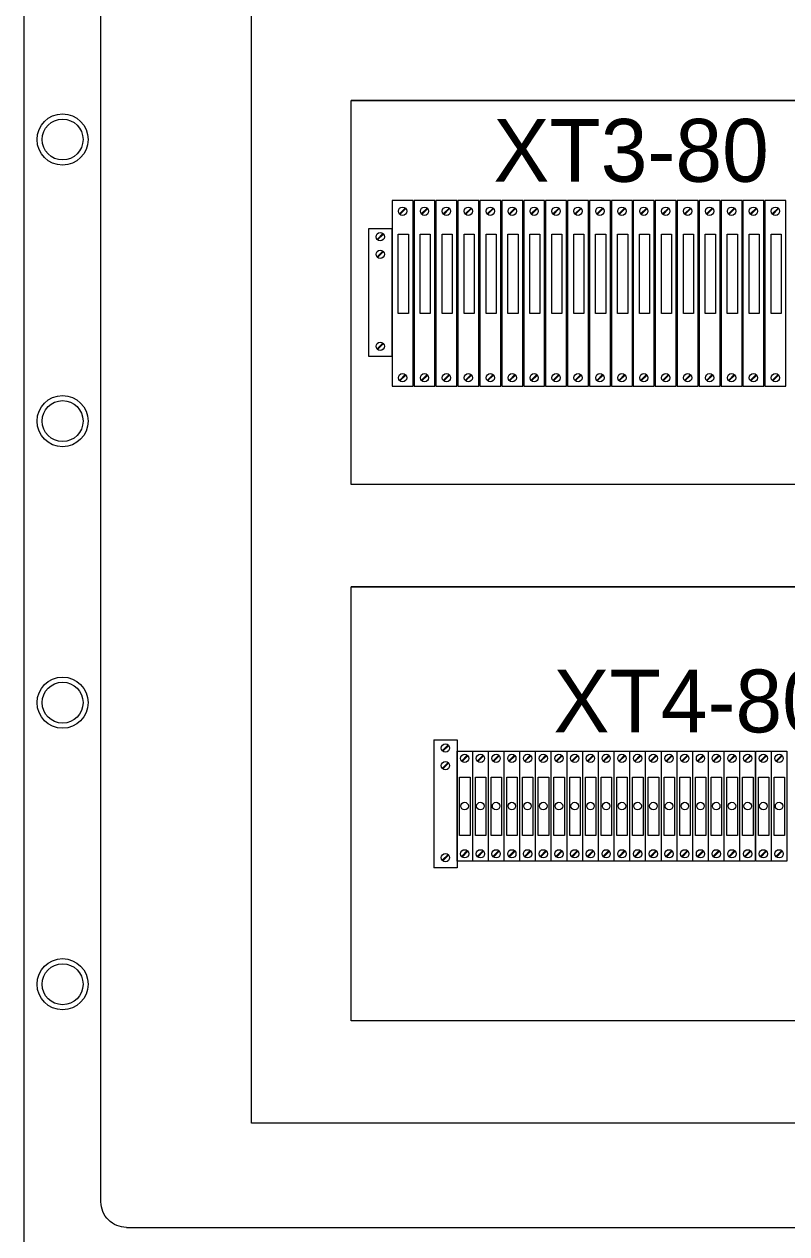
# Model space of a CAD drawing. Header units: millimetres. Extents: x 32721 to 72822, y 57624 to 123188.
# Drawn here: x 37737.4 to 37888, y 65148 to 65386.8 of the extents above; entities that cross this region are included whole.
import ezdxf

# ---------------------------------------------------------------- set-up
doc = ezdxf.new("R2010")
doc.units = ezdxf.units.MM
doc.header["$LTSCALE"] = 10
doc.layers.add('1轮廓实线层', color=7, linetype='Continuous', lineweight=18)
doc.layers.add('6文字层', color=3, linetype='Continuous', lineweight=18)
doc.styles.add('样式 1', font='SIMYOU.TTF', dxfattribs={"width": 0.75})

msp = doc.modelspace()

# ---------------------------------------------------------------- linework, layer by layer
at = {"layer": '1轮廓实线层'}
for p, q in [((37782.28, 65169.82), (37782.28, 65502.65)), ((38177.73, 65371.75), (37801.99, 65371.75)), ((37801.99, 65371.75), (38380.4, 65371.75)), ((37801.99, 65295.94), (37801.99, 65371.75)), ((38177.73, 65295.94), (37801.99, 65295.94)), ((38380.4, 65295.94), (37801.99, 65295.94)), ((38177.73, 65275.72), (37801.99, 65275.72)), ((37801.99, 65275.72), (38380.4, 65275.72)), ((37801.99, 65190.04), (37801.99, 65275.72)), ((38380.4, 65190.04), (37801.99, 65190.04)), ((38400.11, 65169.82), (37782.28, 65169.82)), ((37757.62, 65149.24), (38424.77, 65149.24))]:
    msp.add_line(p, q, dxfattribs=at)
at = {"layer": '1轮廓实线层', "lineweight": 13}
for p, q in [((37814.21, 65352.01), (37810.07, 65352.01)), ((37810.07, 65352.01), (37810.07, 65315.37)), ((37814.21, 65315.37), (37814.21, 65352.01)), ((37818.54, 65352.01), (37814.4, 65352.01)), ((37814.4, 65352.01), (37814.4, 65315.37)), ((37818.54, 65315.37), (37818.54, 65352.01)), ((37822.87, 65352.01), (37818.73, 65352.01)), ((37818.73, 65352.01), (37818.73, 65315.37)), ((37822.87, 65315.37), (37822.87, 65352.01)), ((37827.21, 65352.01), (37823.06, 65352.01)), ((37823.06, 65352.01), (37823.06, 65315.37)), ((37827.21, 65315.37), (37827.21, 65352.01)), ((37831.54, 65352.01), (37827.39, 65352.01)), ((37827.39, 65352.01), (37827.39, 65315.37)), ((37831.54, 65315.37), (37831.54, 65352.01)), ((37835.87, 65352.01), (37831.72, 65352.01)), ((37831.72, 65352.01), (37831.72, 65315.37)), ((37835.87, 65315.37), (37835.87, 65352.01)), ((37840.2, 65352.01), (37836.06, 65352.01)), ((37836.06, 65352.01), (37836.06, 65315.37)), ((37840.2, 65315.37), (37840.2, 65352.01)), ((37844.53, 65352.01), (37840.39, 65352.01)), ((37840.39, 65352.01), (37840.39, 65315.37)), ((37844.53, 65315.37), (37844.53, 65352.01)), ((37848.86, 65352.01), (37844.72, 65352.01)), ((37844.72, 65352.01), (37844.72, 65315.37)), ((37848.86, 65315.37), (37848.86, 65352.01)), ((37853.2, 65352.01), (37849.05, 65352.01)), ((37849.05, 65352.01), (37849.05, 65315.37)), ((37853.2, 65315.37), (37853.2, 65352.01)), ((37857.53, 65352.01), (37853.38, 65352.01)), ((37853.38, 65352.01), (37853.38, 65315.37)), ((37857.53, 65315.37), (37857.53, 65352.01)), ((37861.86, 65352.01), (37857.71, 65352.01)), ((37857.71, 65352.01), (37857.71, 65315.37)), ((37861.86, 65315.37), (37861.86, 65352.01)), ((37866.19, 65352.01), (37862.05, 65352.01)), ((37862.05, 65352.01), (37862.05, 65315.37)), ((37866.19, 65315.37), (37866.19, 65352.01)), ((37870.52, 65352.01), (37866.38, 65352.01)), ((37866.38, 65352.01), (37866.38, 65315.37)), ((37870.52, 65315.37), (37870.52, 65352.01)), ((37874.85, 65352.01), (37870.71, 65352.01)), ((37870.71, 65352.01), (37870.71, 65315.37)), ((37874.85, 65315.37), (37874.85, 65352.01)), ((37879.19, 65352.01), (37875.04, 65352.01)), ((37875.04, 65352.01), (37875.04, 65315.37)), ((37879.19, 65315.37), (37879.19, 65352.01)), ((37883.52, 65352.01), (37879.37, 65352.01)), ((37879.37, 65352.01), (37879.37, 65315.37)), ((37883.52, 65315.37), (37883.52, 65352.01)), ((37887.85, 65352.01), (37883.7, 65352.01)), ((37883.7, 65352.01), (37883.7, 65315.37)), ((37887.85, 65315.37), (37887.85, 65352.01)), ((37811.51, 65349.35), (37812.67, 65350.51)), ((37811.61, 65349.25), (37812.77, 65350.41)), ((37815.84, 65349.35), (37817, 65350.51)), ((37815.94, 65349.25), (37817.1, 65350.41)), ((37820.17, 65349.35), (37821.33, 65350.51)), ((37820.27, 65349.25), (37821.43, 65350.41)), ((37824.5, 65349.35), (37825.66, 65350.51)), ((37824.6, 65349.25), (37825.77, 65350.41)), ((37828.83, 65349.35), (37830, 65350.51)), ((37828.94, 65349.25), (37830.1, 65350.41)), ((37833.17, 65349.35), (37834.33, 65350.51)), ((37833.27, 65349.25), (37834.43, 65350.41)), ((37837.5, 65349.35), (37838.66, 65350.51)), ((37837.6, 65349.25), (37838.76, 65350.41)), ((37841.83, 65349.35), (37842.99, 65350.51)), ((37841.93, 65349.25), (37843.09, 65350.41)), ((37846.16, 65349.35), (37847.32, 65350.51)), ((37846.26, 65349.25), (37847.42, 65350.41)), ((37850.49, 65349.35), (37851.65, 65350.51)), ((37850.59, 65349.25), (37851.76, 65350.41)), ((37854.82, 65349.35), (37855.99, 65350.51)), ((37854.93, 65349.25), (37856.09, 65350.41)), ((37859.16, 65349.35), (37860.32, 65350.51)), ((37859.26, 65349.25), (37860.42, 65350.41)), ((37863.49, 65349.35), (37864.65, 65350.51)), ((37863.59, 65349.25), (37864.75, 65350.41)), ((37867.82, 65349.35), (37868.98, 65350.51)), ((37867.92, 65349.25), (37869.08, 65350.41)), ((37872.15, 65349.35), (37873.31, 65350.51)), ((37872.25, 65349.25), (37873.41, 65350.41)), ((37876.48, 65349.35), (37877.64, 65350.51)), ((37876.58, 65349.25), (37877.75, 65350.41)), ((37880.81, 65349.35), (37881.97, 65350.51)), ((37880.92, 65349.25), (37882.08, 65350.41)), ((37885.14, 65349.35), (37886.31, 65350.51)), ((37885.25, 65349.25), (37886.41, 65350.41)), ((37805.45, 65346.48), (37810, 65346.48)), ((37805.45, 65321.21), (37805.45, 65346.48)), ((37807.09, 65344.32), (37808.25, 65345.48)), ((37807.19, 65344.22), (37808.36, 65345.38)), ((37810, 65346.48), (37810, 65321.21)), ((37807.09, 65340.85), (37808.25, 65342.01)), ((37807.19, 65340.75), (37808.36, 65341.91)), ((37807.09, 65322.68), (37808.25, 65323.84)), ((37807.19, 65322.58), (37808.36, 65323.74)), ((37810, 65321.21), (37805.45, 65321.21)), ((37811.51, 65316.48), (37812.67, 65317.64)), ((37811.61, 65316.37), (37812.77, 65317.54)), ((37815.84, 65316.48), (37817, 65317.64)), ((37815.94, 65316.37), (37817.1, 65317.54)), ((37820.17, 65316.48), (37821.33, 65317.64)), ((37820.27, 65316.37), (37821.43, 65317.54)), ((37824.5, 65316.48), (37825.66, 65317.64)), ((37824.6, 65316.37), (37825.77, 65317.54)), ((37828.83, 65316.48), (37830, 65317.64)), ((37828.94, 65316.37), (37830.1, 65317.54)), ((37833.17, 65316.48), (37834.33, 65317.64)), ((37833.27, 65316.37), (37834.43, 65317.54)), ((37837.5, 65316.48), (37838.66, 65317.64)), ((37837.6, 65316.37), (37838.76, 65317.54)), ((37841.83, 65316.48), (37842.99, 65317.64)), ((37841.93, 65316.37), (37843.09, 65317.54)), ((37846.16, 65316.48), (37847.32, 65317.64)), ((37846.26, 65316.37), (37847.42, 65317.54)), ((37850.49, 65316.48), (37851.65, 65317.64)), ((37850.59, 65316.37), (37851.76, 65317.54)), ((37854.82, 65316.48), (37855.99, 65317.64)), ((37854.93, 65316.37), (37856.09, 65317.54)), ((37859.16, 65316.48), (37860.32, 65317.64)), ((37859.26, 65316.37), (37860.42, 65317.54)), ((37863.49, 65316.48), (37864.65, 65317.64)), ((37863.59, 65316.37), (37864.75, 65317.54)), ((37867.82, 65316.48), (37868.98, 65317.64)), ((37867.92, 65316.37), (37869.08, 65317.54)), ((37872.15, 65316.48), (37873.31, 65317.64)), ((37872.25, 65316.37), (37873.41, 65317.54)), ((37876.48, 65316.48), (37877.64, 65317.64)), ((37876.58, 65316.37), (37877.75, 65317.54)), ((37880.81, 65316.48), (37881.97, 65317.64)), ((37880.92, 65316.37), (37882.08, 65317.54)), ((37885.14, 65316.48), (37886.31, 65317.64)), ((37885.25, 65316.37), (37886.41, 65317.54)), ((37810.07, 65315.37), (37814.21, 65315.37)), ((37814.4, 65315.37), (37818.54, 65315.37)), ((37818.73, 65315.37), (37822.87, 65315.37)), ((37823.06, 65315.37), (37827.21, 65315.37)), ((37827.39, 65315.37), (37831.54, 65315.37)), ((37831.72, 65315.37), (37835.87, 65315.37)), ((37836.06, 65315.37), (37840.2, 65315.37)), ((37840.39, 65315.37), (37844.53, 65315.37)), ((37844.72, 65315.37), (37848.86, 65315.37)), ((37849.05, 65315.37), (37853.2, 65315.37)), ((37853.38, 65315.37), (37857.53, 65315.37)), ((37857.71, 65315.37), (37861.86, 65315.37)), ((37862.05, 65315.37), (37866.19, 65315.37)), ((37866.38, 65315.37), (37870.52, 65315.37)), ((37870.71, 65315.37), (37874.85, 65315.37)), ((37875.04, 65315.37), (37879.19, 65315.37)), ((37879.37, 65315.37), (37883.52, 65315.37)), ((37883.7, 65315.37), (37887.85, 65315.37)), ((37818.34, 65245.52), (37822.89, 65245.52)), ((37818.34, 65245.52), (37818.34, 65220.24)), ((37819.98, 65243.36), (37821.14, 65244.52)), ((37820.08, 65243.26), (37821.25, 65244.42)), ((37822.89, 65245.52), (37822.89, 65220.24)), ((37822.89, 65243.29), (37825.92, 65243.29)), ((37822.89, 65221.56), (37822.89, 65243.29)), ((37823.77, 65241.32), (37824.93, 65242.48)), ((37823.88, 65241.22), (37825.04, 65242.38)), ((37825.92, 65243.29), (37825.92, 65221.56)), ((37825.99, 65243.29), (37829.03, 65243.29)), ((37825.99, 65221.56), (37825.99, 65243.29)), ((37826.88, 65241.32), (37828.04, 65242.48)), ((37826.98, 65241.22), (37828.14, 65242.38)), ((37829.03, 65243.29), (37829.03, 65221.56)), ((37829.1, 65243.29), (37832.13, 65243.29)), ((37829.1, 65221.56), (37829.1, 65243.29)), ((37829.98, 65241.32), (37831.14, 65242.48)), ((37830.09, 65241.22), (37831.25, 65242.38)), ((37832.13, 65243.29), (37832.13, 65221.56)), ((37832.2, 65243.29), (37835.24, 65243.29)), ((37832.2, 65221.56), (37832.2, 65243.29)), ((37833.09, 65241.32), (37834.25, 65242.48)), ((37833.19, 65241.22), (37834.35, 65242.38)), ((37835.24, 65243.29), (37835.24, 65221.56)), ((37835.31, 65243.29), (37838.34, 65243.29)), ((37835.31, 65221.56), (37835.31, 65243.29)), ((37836.19, 65241.32), (37837.35, 65242.48)), ((37836.3, 65241.22), (37837.46, 65242.38)), ((37838.34, 65243.29), (37838.34, 65221.56)), ((37838.41, 65243.29), (37841.45, 65243.29)), ((37838.41, 65221.56), (37838.41, 65243.29)), ((37839.3, 65241.32), (37840.46, 65242.48)), ((37839.4, 65241.22), (37840.56, 65242.38)), ((37841.45, 65243.29), (37841.45, 65221.56)), ((37841.52, 65243.29), (37844.55, 65243.29)), ((37841.52, 65221.56), (37841.52, 65243.29)), ((37842.4, 65241.32), (37843.57, 65242.48)), ((37842.51, 65241.22), (37843.67, 65242.38)), ((37844.55, 65243.29), (37844.55, 65221.56)), ((37844.62, 65243.29), (37847.66, 65243.29)), ((37844.62, 65221.56), (37844.62, 65243.29)), ((37845.51, 65241.32), (37846.67, 65242.48)), ((37845.61, 65241.22), (37846.77, 65242.38)), ((37847.66, 65243.29), (37847.66, 65221.56)), ((37847.73, 65243.29), (37850.76, 65243.29)), ((37847.73, 65221.56), (37847.73, 65243.29)), ((37848.61, 65241.32), (37849.78, 65242.48)), ((37848.72, 65241.22), (37849.88, 65242.38)), ((37850.76, 65243.29), (37850.76, 65221.56)), ((37850.83, 65243.29), (37853.87, 65243.29)), ((37850.83, 65221.56), (37850.83, 65243.29)), ((37851.72, 65241.32), (37852.88, 65242.48)), ((37851.82, 65241.22), (37852.98, 65242.38)), ((37853.87, 65243.29), (37853.87, 65221.56)), ((37853.94, 65243.29), (37856.97, 65243.29)), ((37853.94, 65221.56), (37853.94, 65243.29)), ((37854.82, 65241.32), (37855.99, 65242.48)), ((37854.93, 65241.22), (37856.09, 65242.38)), ((37856.97, 65243.29), (37856.97, 65221.56)), ((37857.04, 65243.29), (37860.08, 65243.29)), ((37857.04, 65221.56), (37857.04, 65243.29)), ((37857.93, 65241.32), (37859.09, 65242.48)), ((37858.03, 65241.22), (37859.19, 65242.38)), ((37860.08, 65243.29), (37860.08, 65221.56)), ((37860.15, 65243.29), (37863.18, 65243.29)), ((37860.15, 65221.56), (37860.15, 65243.29)), ((37861.03, 65241.32), (37862.2, 65242.48)), ((37861.14, 65241.22), (37862.3, 65242.38)), ((37863.18, 65243.29), (37863.18, 65221.56)), ((37863.25, 65243.29), (37866.29, 65243.29)), ((37863.25, 65221.56), (37863.25, 65243.29)), ((37864.14, 65241.32), (37865.3, 65242.48)), ((37864.24, 65241.22), (37865.4, 65242.38)), ((37866.29, 65243.29), (37866.29, 65221.56)), ((37866.36, 65243.29), (37869.39, 65243.29)), ((37866.36, 65221.56), (37866.36, 65243.29)), ((37867.24, 65241.32), (37868.41, 65242.48)), ((37867.35, 65241.22), (37868.51, 65242.38)), ((37869.39, 65243.29), (37869.39, 65221.56)), ((37869.46, 65243.29), (37872.5, 65243.29)), ((37869.46, 65221.56), (37869.46, 65243.29)), ((37870.35, 65241.32), (37871.51, 65242.48)), ((37870.45, 65241.22), (37871.61, 65242.38)), ((37872.5, 65243.29), (37872.5, 65221.56)), ((37872.57, 65243.29), (37875.6, 65243.29)), ((37872.57, 65221.56), (37872.57, 65243.29)), ((37873.45, 65241.32), (37874.62, 65242.48)), ((37873.56, 65241.22), (37874.72, 65242.38)), ((37875.6, 65243.29), (37875.6, 65221.56)), ((37875.67, 65243.29), (37878.71, 65243.29)), ((37875.67, 65221.56), (37875.67, 65243.29)), ((37876.56, 65241.32), (37877.72, 65242.48)), ((37876.66, 65241.22), (37877.82, 65242.38)), ((37878.71, 65243.29), (37878.71, 65221.56)), ((37878.78, 65243.29), (37881.81, 65243.29)), ((37878.78, 65221.56), (37878.78, 65243.29)), ((37879.66, 65241.32), (37880.83, 65242.48)), ((37879.77, 65241.22), (37880.93, 65242.38)), ((37881.81, 65243.29), (37881.81, 65221.56)), ((37881.88, 65243.29), (37884.92, 65243.29)), ((37881.88, 65221.56), (37881.88, 65243.29)), ((37882.77, 65241.32), (37883.93, 65242.48)), ((37882.87, 65241.22), (37884.03, 65242.38)), ((37884.92, 65243.29), (37884.92, 65221.56)), ((37884.99, 65221.56), (37884.99, 65243.29)), ((37884.99, 65243.29), (37888.02, 65243.29)), ((37884.99, 65221.56), (37884.99, 65243.29)), ((37885.87, 65241.32), (37887.04, 65242.48)), ((37885.98, 65241.22), (37887.14, 65242.38)), ((37888.02, 65243.29), (37888.02, 65221.56)), ((37819.98, 65239.88), (37821.14, 65241.05)), ((37820.08, 65239.78), (37821.25, 65240.94)), ((37819.98, 65221.72), (37821.14, 65222.88)), ((37823.77, 65222.47), (37824.93, 65223.63)), ((37823.88, 65222.37), (37825.04, 65223.53)), ((37826.88, 65222.47), (37828.04, 65223.63)), ((37826.98, 65222.37), (37828.14, 65223.53)), ((37829.98, 65222.47), (37831.14, 65223.63)), ((37830.09, 65222.37), (37831.25, 65223.53)), ((37833.09, 65222.47), (37834.25, 65223.63)), ((37833.19, 65222.37), (37834.35, 65223.53)), ((37836.19, 65222.47), (37837.35, 65223.63)), ((37836.3, 65222.37), (37837.46, 65223.53)), ((37839.3, 65222.47), (37840.46, 65223.63)), ((37839.4, 65222.37), (37840.56, 65223.53)), ((37842.4, 65222.47), (37843.57, 65223.63)), ((37842.51, 65222.37), (37843.67, 65223.53)), ((37845.51, 65222.47), (37846.67, 65223.63)), ((37845.61, 65222.37), (37846.77, 65223.53)), ((37848.61, 65222.47), (37849.78, 65223.63)), ((37848.72, 65222.37), (37849.88, 65223.53)), ((37851.72, 65222.47), (37852.88, 65223.63)), ((37851.82, 65222.37), (37852.98, 65223.53)), ((37854.82, 65222.47), (37855.99, 65223.63)), ((37854.93, 65222.37), (37856.09, 65223.53)), ((37857.93, 65222.47), (37859.09, 65223.63)), ((37858.03, 65222.37), (37859.19, 65223.53)), ((37861.03, 65222.47), (37862.2, 65223.63)), ((37861.14, 65222.37), (37862.3, 65223.53)), ((37864.14, 65222.47), (37865.3, 65223.63)), ((37864.24, 65222.37), (37865.4, 65223.53)), ((37867.24, 65222.47), (37868.41, 65223.63)), ((37867.35, 65222.37), (37868.51, 65223.53)), ((37870.35, 65222.47), (37871.51, 65223.63)), ((37870.45, 65222.37), (37871.61, 65223.53)), ((37873.45, 65222.47), (37874.62, 65223.63)), ((37873.56, 65222.37), (37874.72, 65223.53)), ((37876.56, 65222.47), (37877.72, 65223.63)), ((37876.66, 65222.37), (37877.82, 65223.53)), ((37879.66, 65222.47), (37880.83, 65223.63)), ((37879.77, 65222.37), (37880.93, 65223.53)), ((37882.77, 65222.47), (37883.93, 65223.63)), ((37882.87, 65222.37), (37884.03, 65223.53)), ((37885.87, 65222.47), (37887.04, 65223.63)), ((37885.98, 65222.37), (37887.14, 65223.53)), ((37820.08, 65221.62), (37821.25, 65222.78)), ((37825.92, 65221.56), (37822.89, 65221.56)), ((37829.03, 65221.56), (37825.99, 65221.56)), ((37832.13, 65221.56), (37829.1, 65221.56)), ((37835.24, 65221.56), (37832.2, 65221.56)), ((37838.34, 65221.56), (37835.31, 65221.56)), ((37841.45, 65221.56), (37838.41, 65221.56)), ((37844.55, 65221.56), (37841.52, 65221.56)), ((37847.66, 65221.56), (37844.62, 65221.56)), ((37850.76, 65221.56), (37847.73, 65221.56)), ((37853.87, 65221.56), (37850.83, 65221.56)), ((37856.97, 65221.56), (37853.94, 65221.56)), ((37860.08, 65221.56), (37857.04, 65221.56)), ((37863.18, 65221.56), (37860.15, 65221.56)), ((37866.29, 65221.56), (37863.25, 65221.56)), ((37869.39, 65221.56), (37866.36, 65221.56)), ((37872.5, 65221.56), (37869.46, 65221.56)), ((37875.6, 65221.56), (37872.57, 65221.56)), ((37878.71, 65221.56), (37875.67, 65221.56)), ((37881.81, 65221.56), (37878.78, 65221.56)), ((37884.92, 65221.56), (37881.88, 65221.56)), ((37888.02, 65221.56), (37884.99, 65221.56)), ((37822.89, 65220.24), (37818.34, 65220.24))]:
    msp.add_line(p, q, dxfattribs=at)
at = {"layer": '1轮廓实线层'}
for points in [[(38439.93, 65134.07), (37742.46, 65134.07, -0.414214), (37737.41, 65139.13), (37737.41, 65533.35, -0.414214), (37742.46, 65538.4)], [(37757.62, 65149.24, -0.414214), (37752.57, 65154.29), (37752.57, 65518.19, -0.414214), (37757.62, 65523.24)]]:
    msp.add_lwpolyline(points, format="xyb", dxfattribs=at)
msp.add_lwpolyline([(37801.99, 65295.94), (37801.99, 65371.75)], dxfattribs=at)
at = {"layer": '1轮廓实线层', "lineweight": 13}
for points in [[(37811.29, 65345.36), (37813.28, 65345.36), (37813.28, 65329.72), (37811.29, 65329.72)], [(37815.62, 65345.36), (37817.61, 65345.36), (37817.61, 65329.72), (37815.62, 65329.72)], [(37819.95, 65345.36), (37821.95, 65345.36), (37821.95, 65329.72), (37819.95, 65329.72)], [(37824.28, 65345.36), (37826.28, 65345.36), (37826.28, 65329.72), (37824.28, 65329.72)], [(37828.62, 65345.36), (37830.61, 65345.36), (37830.61, 65329.72), (37828.62, 65329.72)], [(37832.95, 65345.36), (37834.94, 65345.36), (37834.94, 65329.72), (37832.95, 65329.72)], [(37837.28, 65345.36), (37839.27, 65345.36), (37839.27, 65329.72), (37837.28, 65329.72)], [(37841.61, 65345.36), (37843.6, 65345.36), (37843.6, 65329.72), (37841.61, 65329.72)], [(37845.94, 65345.36), (37847.94, 65345.36), (37847.94, 65329.72), (37845.94, 65329.72)], [(37850.27, 65345.36), (37852.27, 65345.36), (37852.27, 65329.72), (37850.27, 65329.72)], [(37854.61, 65345.36), (37856.6, 65345.36), (37856.6, 65329.72), (37854.61, 65329.72)], [(37858.94, 65345.36), (37860.93, 65345.36), (37860.93, 65329.72), (37858.94, 65329.72)], [(37863.27, 65345.36), (37865.26, 65345.36), (37865.26, 65329.72), (37863.27, 65329.72)], [(37867.6, 65345.36), (37869.59, 65345.36), (37869.59, 65329.72), (37867.6, 65329.72)], [(37871.93, 65345.36), (37873.93, 65345.36), (37873.93, 65329.72), (37871.93, 65329.72)], [(37876.26, 65345.36), (37878.26, 65345.36), (37878.26, 65329.72), (37876.26, 65329.72)], [(37880.59, 65345.36), (37882.59, 65345.36), (37882.59, 65329.72), (37880.59, 65329.72)], [(37884.93, 65345.36), (37886.92, 65345.36), (37886.92, 65329.72), (37884.93, 65329.72)], [(37823.41, 65238.15), (37825.47, 65238.15), (37825.47, 65226.65), (37823.41, 65226.65)], [(37826.52, 65238.15), (37828.58, 65238.15), (37828.58, 65226.65), (37826.52, 65226.65)], [(37829.62, 65238.15), (37831.68, 65238.15), (37831.68, 65226.65), (37829.62, 65226.65)], [(37832.73, 65238.15), (37834.79, 65238.15), (37834.79, 65226.65), (37832.73, 65226.65)], [(37835.83, 65238.15), (37837.89, 65238.15), (37837.89, 65226.65), (37835.83, 65226.65)], [(37838.94, 65238.15), (37841, 65238.15), (37841, 65226.65), (37838.94, 65226.65)], [(37842.04, 65238.15), (37844.1, 65238.15), (37844.1, 65226.65), (37842.04, 65226.65)], [(37845.15, 65238.15), (37847.21, 65238.15), (37847.21, 65226.65), (37845.15, 65226.65)], [(37848.25, 65238.15), (37850.31, 65238.15), (37850.31, 65226.65), (37848.25, 65226.65)], [(37851.36, 65238.15), (37853.42, 65238.15), (37853.42, 65226.65), (37851.36, 65226.65)], [(37854.46, 65238.15), (37856.52, 65238.15), (37856.52, 65226.65), (37854.46, 65226.65)], [(37857.57, 65238.15), (37859.63, 65238.15), (37859.63, 65226.65), (37857.57, 65226.65)], [(37860.67, 65238.15), (37862.73, 65238.15), (37862.73, 65226.65), (37860.67, 65226.65)], [(37863.78, 65238.15), (37865.84, 65238.15), (37865.84, 65226.65), (37863.78, 65226.65)], [(37866.88, 65238.15), (37868.94, 65238.15), (37868.94, 65226.65), (37866.88, 65226.65)], [(37869.99, 65238.15), (37872.05, 65238.15), (37872.05, 65226.65), (37869.99, 65226.65)], [(37873.09, 65238.15), (37875.15, 65238.15), (37875.15, 65226.65), (37873.09, 65226.65)], [(37876.2, 65238.15), (37878.26, 65238.15), (37878.26, 65226.65), (37876.2, 65226.65)], [(37879.3, 65238.15), (37881.36, 65238.15), (37881.36, 65226.65), (37879.3, 65226.65)], [(37882.41, 65238.15), (37884.47, 65238.15), (37884.47, 65226.65), (37882.41, 65226.65)], [(37885.51, 65238.15), (37887.57, 65238.15), (37887.57, 65226.65), (37885.51, 65226.65)]]:
    msp.add_lwpolyline(points, close=True, dxfattribs=at)
at = {"layer": '1轮廓实线层'}
for centre, radius in [((37744.99, 65364.04), 5.05), ((37744.99, 65364.04), 4.04), ((37744.99, 65308.44), 5.05), ((37744.99, 65308.44), 4.04), ((37744.99, 65252.85), 5.05), ((37744.99, 65252.85), 4.04), ((37744.99, 65197.25), 5.05), ((37744.99, 65197.25), 4.04)]:
    msp.add_circle(centre, radius, dxfattribs=at)
at = {"layer": '1轮廓实线层', "lineweight": 13}
for centre, radius in [((37812.14, 65349.88), 0.821), ((37816.47, 65349.88), 0.821), ((37820.8, 65349.88), 0.821), ((37825.13, 65349.88), 0.821), ((37829.47, 65349.88), 0.821), ((37833.8, 65349.88), 0.821), ((37838.13, 65349.88), 0.821), ((37842.46, 65349.88), 0.821), ((37846.79, 65349.88), 0.821), ((37851.12, 65349.88), 0.821), ((37855.46, 65349.88), 0.821), ((37859.79, 65349.88), 0.821), ((37864.12, 65349.88), 0.821), ((37868.45, 65349.88), 0.821), ((37872.78, 65349.88), 0.821), ((37877.11, 65349.88), 0.821), ((37881.44, 65349.88), 0.821), ((37885.78, 65349.88), 0.821), ((37807.72, 65344.85), 0.821), ((37807.72, 65341.38), 0.821), ((37807.72, 65323.21), 0.821), ((37812.14, 65317.01), 0.821), ((37816.47, 65317.01), 0.821), ((37820.8, 65317.01), 0.821), ((37825.13, 65317.01), 0.821), ((37829.47, 65317.01), 0.821), ((37833.8, 65317.01), 0.821), ((37838.13, 65317.01), 0.821), ((37842.46, 65317.01), 0.821), ((37846.79, 65317.01), 0.821), ((37851.12, 65317.01), 0.821), ((37855.46, 65317.01), 0.821), ((37859.79, 65317.01), 0.821), ((37864.12, 65317.01), 0.821), ((37868.45, 65317.01), 0.821), ((37872.78, 65317.01), 0.821), ((37877.11, 65317.01), 0.821), ((37881.44, 65317.01), 0.821), ((37885.78, 65317.01), 0.821), ((37820.61, 65243.89), 0.821), ((37824.4, 65241.85), 0.821), ((37827.51, 65241.85), 0.821), ((37830.61, 65241.85), 0.821), ((37833.72, 65241.85), 0.821), ((37836.82, 65241.85), 0.821), ((37839.93, 65241.85), 0.821), ((37843.03, 65241.85), 0.821), ((37846.14, 65241.85), 0.821), ((37849.25, 65241.85), 0.821), ((37852.35, 65241.85), 0.821), ((37855.46, 65241.85), 0.821), ((37858.56, 65241.85), 0.821), ((37861.67, 65241.85), 0.821), ((37864.77, 65241.85), 0.821), ((37867.88, 65241.85), 0.821), ((37870.98, 65241.85), 0.821), ((37874.09, 65241.85), 0.821), ((37877.19, 65241.85), 0.821), ((37880.3, 65241.85), 0.821), ((37883.4, 65241.85), 0.821), ((37886.51, 65241.85), 0.821), ((37820.61, 65240.41), 0.821), ((37824.4, 65232.43), 0.742), ((37827.51, 65232.43), 0.742), ((37830.61, 65232.43), 0.742), ((37833.72, 65232.43), 0.742), ((37836.82, 65232.43), 0.742), ((37839.93, 65232.43), 0.742), ((37843.03, 65232.43), 0.742), ((37846.14, 65232.43), 0.742), ((37849.25, 65232.43), 0.742), ((37852.35, 65232.43), 0.742), ((37855.46, 65232.43), 0.742), ((37858.56, 65232.43), 0.742), ((37861.67, 65232.43), 0.742), ((37864.77, 65232.43), 0.742), ((37867.88, 65232.43), 0.742), ((37870.98, 65232.43), 0.742), ((37874.09, 65232.43), 0.742), ((37877.19, 65232.43), 0.742), ((37880.3, 65232.43), 0.742), ((37883.4, 65232.43), 0.742), ((37886.51, 65232.43), 0.742), ((37820.61, 65222.25), 0.821), ((37824.4, 65223), 0.821), ((37827.51, 65223), 0.821), ((37830.61, 65223), 0.821), ((37833.72, 65223), 0.821), ((37836.82, 65223), 0.821), ((37839.93, 65223), 0.821), ((37843.03, 65223), 0.821), ((37846.14, 65223), 0.821), ((37849.25, 65223), 0.821), ((37852.35, 65223), 0.821), ((37855.46, 65223), 0.821), ((37858.56, 65223), 0.821), ((37861.67, 65223), 0.821), ((37864.77, 65223), 0.821), ((37867.88, 65223), 0.821), ((37870.98, 65223), 0.821), ((37874.09, 65223), 0.821), ((37877.19, 65223), 0.821), ((37880.3, 65223), 0.821), ((37883.4, 65223), 0.821), ((37886.51, 65223), 0.821)]:
    msp.add_circle(centre, radius, dxfattribs=at)

# ---------------------------------------------------------------- texts
at = {"layer": '6文字层', "style": '样式 1'}
for s, p in [('XT3-80', (37830.08, 65355.7)), ('XT4-80', (37841.94, 65246.98))]:
    msp.add_text(s, height=12.404, rotation=360, dxfattribs=at).set_placement(p)

doc.saveas('drawing.dxf')
